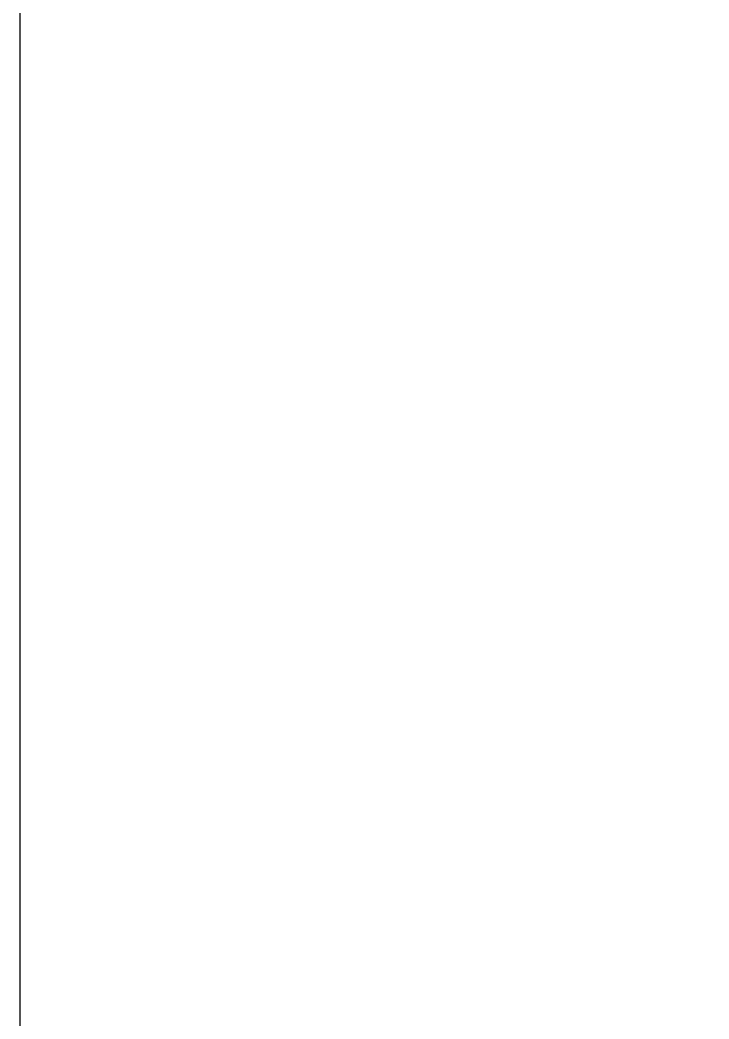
# Model space of a CAD drawing. Header units: inches. Extents: x -17229 to 23588, y -1896 to 20170.
# Drawn here: x 5883 to 6605, y 9452 to 10499 of the extents above; entities that cross this region are included whole.
import ezdxf
from ezdxf.enums import TextEntityAlignment as Align

# ---------------------------------------------------------------- set-up
doc = ezdxf.new("R2010")
doc.units = ezdxf.units.IN
doc.header["$MEASUREMENT"] = 0
doc.layers.add('PK24-SYS-ROOM', color=8, linetype='Continuous', true_color=0x808080)
doc.layers.add('PK24E', color=7, linetype='Continuous')
doc.layers.add('PK24E-DATA', color=7, linetype='Continuous')
doc.styles.add('Impact', font='impact.ttf', dxfattribs={"height": 5})
doc.styles.get("Standard").update_dxf_attribs({"font": 'arial.ttf'})

# ---------------------------------------------------------------- blocks, each defined once
blk = doc.blocks.new('*U27')
at = {"layer": 'PK24-SYS-ROOM', "lineweight": 5}
blk.add_lwpolyline([(-294.09, 0), (294.09, 0), (294.09, 299.82), (-294.09, 299.82)], close=True, dxfattribs=at)
at = {"layer": 'PK24-SYS-ROOM', "color": 3, "lineweight": 5, "style": 'Impact'}
blk.add_attdef('ROOMNO', text='', height=10, dxfattribs=at).set_placement((178.82, 230), align=Align.CENTER)
at = {"layer": 'PK24E-DATA', "lineweight": 5}
for tag, p in [('COMP_TYPE', (-150, 20)), ('GROUND_ID', (-150, 10)), ('LEVEL_ID', (-150, 0))]:
    blk.add_attdef(tag, p, '', height=5, dxfattribs=at)

msp = doc.modelspace()

# ---------------------------------------------------------------- linework, layer by layer
msp.add_line((5883, 11676.7), (5883, 8676.7))

# ---------------------------------------------------------------- block references
at = {"layer": 'PK24E', "lineweight": 5, "xscale": 10, "yscale": 10, "zscale": 10}
msp.add_blockref('*U27', (8823.9, 8676.7), dxfattribs=at)

doc.saveas('drawing.dxf')
